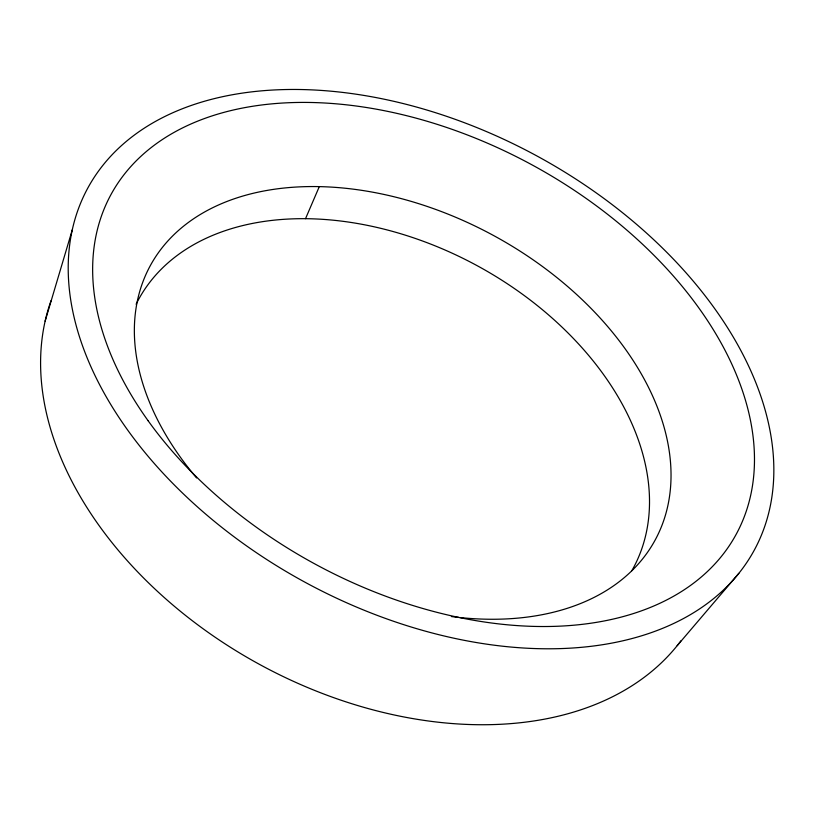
<?xml version="1.0" encoding="UTF-8"?>
<svg xmlns="http://www.w3.org/2000/svg" width="814" height="814" viewBox="0 0 814 814"><rect width="100%" height="100%" fill="white"/><g stroke="black" fill="none" stroke-linecap="round" stroke-linejoin="round"><path stroke-width="1.22" d="M45.126 321.154L72.283 229.843M305.525 218.681L319.302 186.62M677.167 645.685L738.837 573.341A379.243 242.633 28.5 0 0 394.831 101.547A379.243 242.633 28.5 0 0 129.426 432.499A379.243 242.633 28.5 0 0 738.837 573.341M680.972 640.781A359.829 246.225 28.5 0 1 261.477 665.455A359.829 246.225 28.5 0 1 51.079 300.6M136.101 304.243A281.471 191.483 28.5 0 1 475.661 264.876A281.471 191.483 28.5 0 1 631.827 570.716M196.571 477.93A287.291 190.456 28.5 0 1 265.913 190.618A287.291 190.456 28.5 0 1 652.39 395.502A287.291 190.456 28.5 0 1 459.941 617.551M458.73 617.419A287.291 190.456 28.5 0 1 451.434 616.554M148.107 420.736A355.779 227.167 28.5 0 0 720.105 557.997A355.779 227.167 28.5 0 0 402.482 114.682A355.779 227.167 28.5 0 0 148.107 420.736"/></g></svg>
